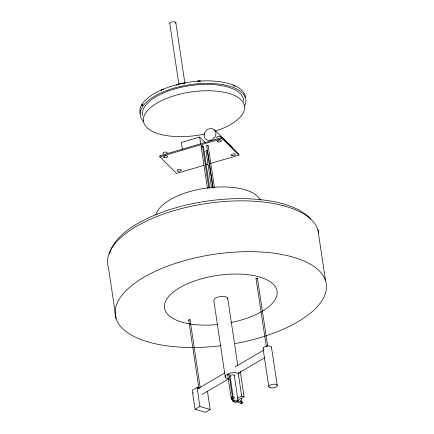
<?xml version="1.0" encoding="UTF-8"?>
<svg xmlns="http://www.w3.org/2000/svg" width="434" height="434" viewBox="0 0 434 434"><rect width="100%" height="100%" fill="white"/><g stroke="black" fill="none" stroke-linecap="round" stroke-linejoin="round"><path stroke-width="0.65" d="M199.624 388.186L197.058 387.448L192.235 390.274L195.083 409.333L205.347 412.3L210.175 409.474L207.425 391.072M197.692 388.815L225.132 372.735M235.06 366.92L263.666 350.151M202.152 394.414L228.425 379.018M238.353 373.202L264.626 357.806M195.083 409.333L199.906 406.501L210.175 409.474M232.168 398.314L232.57 400.989L233.704 400.37M237.68 398.195L241.651 396.02L244.109 396.822L240.311 371.417M237.865 400.24L244.109 396.822M205.32 142.667L199.645 137.057L181.287 142.439L182.329 149.426M209.09 163.884L238.939 155.133L238.787 154.113L222.024 137.535L159.728 155.801L159.88 156.815L176.643 173.399L203.899 165.403M159.88 156.815L222.175 138.554L238.939 155.133M205.846 164.833L207.794 164.264M240.604 402.947A0.711 0.304 -8.5 0 0 240.897 403.11L241.065 403.126A0.711 0.304 -8.5 0 0 241.602 403.045M241.347 402.492A0.711 0.304 -8.5 0 1 241.689 402.502L241.928 402.595A0.711 0.304 -8.5 0 1 241.998 402.741M232.174 396.66L234.751 397.501M232.326 398.2L234.251 398.83M237.751 400.756L242.226 402.215M235.928 401.645L241.684 403.528M232.57 400.989L235.027 401.792M214.553 129.945A6.402 5.506 -45.3 0 1 211.114 140.106A6.402 5.506 -45.3 0 1 204.398 133.346A6.402 5.506 -45.3 0 1 214.553 129.945L231.317 146.524M241.499 403.327L241.456 403.175A0.711 0.488 -71.9 0 1 241.44 403.002M241.83 402.535L241.64 402.166L241.689 402.502M232.011 396.638L232.195 397.821M271.44 347.086L277.25 385.311M257.395 278.27L267.745 346.375M255.995 278.514L266.346 346.62M263.053 348.573L268.858 386.797M317.921 229.776L325.516 280.597M222.024 137.535L222.175 138.554M208.13 145.531L214.434 187.689M206.741 145.802L213.045 187.96M207.409 150.707L212.91 187.51M206.02 150.978L211.521 187.781M227.714 298.163L237.81 365.694M238.808 372.383L239.107 374.39A7.112 3.049 -8.5 0 0 228.311 373.712A7.112 3.049 -8.5 0 0 228.241 378.839M238.456 374.623L241.651 396.02M241.288 397.973L241.988 402.665M203.541 146.882L209.741 188.367M202.51 145.857L208.814 188.014M240.485 400.316L240.686 401.651M201.121 146.128L207.419 188.285M199.645 137.057L200.692 144.045M234.289 375.453L238.087 400.859M230.091 376.169L233.188 396.898M233.389 398.233L233.888 401.58M229.092 374.58L232.407 396.806M175.808 22.546L184.906 83.393M227.687 374.802L231.295 398.944M225.268 377.233L213.881 301.006A7.112 3.049 -8.5 0 1 220.38 296.563A7.112 3.049 -8.5 0 1 227.828 298.95M169.802 23.572L178.895 84.424M190.07 319.798L200.161 387.307M188.681 320.064L198.87 388.24M197.058 387.448L199.906 406.501M116.079 318.572L108.484 267.751A106.65 45.749 -8.5 0 1 202.651 204.116A106.65 45.749 -8.5 0 1 318.686 233.015M221.02 345.714A106.65 45.749 -8.5 0 1 126.885 289.804A106.65 45.749 -8.5 0 1 307.12 262.462A106.65 45.749 -8.5 0 1 235.152 343.571M217.439 324.567A56.881 24.396 -8.5 0 1 171.43 293.693A56.881 24.396 -8.5 0 1 266.59 279.664A56.881 24.396 -8.5 0 1 230.807 322.598M109.628 253.744A104.518 44.832 -8.5 0 1 200.703 202.119A104.518 44.832 -8.5 0 1 310.739 219.051M230.221 376.386A2.132 0.917 -8.5 0 1 232.228 374.884A2.132 0.917 -8.5 0 1 234.127 375.942M241.602 402.486A0.711 0.488 -71.9 0 1 242.329 402.296A0.711 0.488 -71.9 0 1 242.302 403.257A0.711 0.488 -71.9 0 1 241.581 403.446M228.094 375.009A0.711 0.304 -8.5 0 1 227.779 374.613A0.711 0.304 -8.5 0 1 228.789 374.39A0.711 0.304 -8.5 0 1 228.93 374.824M231.94 397.994A0.711 0.488 -71.9 0 0 232.049 396.633L231.919 396.654A0.711 0.488 -71.9 0 0 231.783 396.719M231.572 397.918A0.711 0.488 -71.9 0 1 231.43 397.311M256.255 278.682A0.711 0.298 -8.6 0 1 256.185 278.248A0.711 0.298 -8.6 0 1 257.221 278.123A0.711 0.298 -8.6 0 1 257.112 278.585M188.964 320.227A0.711 0.304 -8.5 0 1 188.844 319.793A0.711 0.304 -8.5 0 1 189.886 319.652A0.711 0.304 -8.5 0 1 189.821 320.113M206.307 151.141A0.711 0.304 -8.5 0 1 206.427 150.598A0.711 0.304 -8.5 0 1 207.419 150.782M202.401 146.833A0.711 0.304 -8.5 0 1 203.394 146.752A0.711 0.304 -8.5 0 1 203.296 147.197M207.192 145.987A0.711 0.304 -8.5 0 1 206.779 145.64A0.711 0.304 -8.5 0 1 207.685 145.352A0.711 0.304 -8.5 0 1 208.098 145.694M201.566 146.312A0.711 0.304 -8.5 0 1 201.154 145.965A0.711 0.304 -8.5 0 1 202.065 145.678A0.711 0.304 -8.5 0 1 202.477 146.019M155.893 215.172A53.328 22.872 -8.5 0 1 205.873 188.15A53.328 22.872 -8.5 0 1 260.405 200.193M234.045 150.099A2.132 0.917 -8.5 0 1 234.696 150.403M217.103 137.963A2.132 0.917 -8.5 0 1 218.562 136.319A2.132 0.917 -8.5 0 1 220.738 137.339M230.156 145.667A6.402 5.506 -45.3 0 1 232.163 147.69M163.33 153.728A2.132 0.917 -8.5 0 1 164.79 152.084A2.132 0.917 -8.5 0 1 166.965 153.104M176.063 85.33A7.823 3.353 -8.5 0 1 185.128 83.089M169.992 23.886A3.049 1.307 -8.5 0 1 172.862 21.733A3.049 1.307 -8.5 0 1 175.575 23.252M161.519 90.462A1.421 0.608 -8.5 0 1 161.79 90.321M161.155 90.462A1.421 0.608 -8.5 0 1 161.855 89.626A1.421 0.608 -8.5 0 1 163.656 89.61M198.533 81.391A1.421 0.608 -8.5 0 1 199.917 81.337M197.736 81.766A1.421 0.608 -8.5 0 1 198.799 80.675A1.421 0.608 -8.5 0 1 200.166 81.391M141.858 105.739A1.421 0.608 -8.5 0 1 142.477 105.109M142.249 105.467A1.421 0.608 -8.5 0 1 141.831 104.854A1.421 0.608 -8.5 0 1 143.068 104.285M234.116 86.089A1.421 0.608 -8.5 0 1 234.425 86.138M232.949 85.558A1.421 0.608 -8.5 0 1 234.463 85.547A1.421 0.608 -8.5 0 1 234.68 86.198M143.866 121.759A53.328 22.872 -8.5 0 1 188.964 84.82A53.328 22.872 -8.5 0 1 244.619 106.108M140.155 113.773A53.328 22.872 -8.5 0 1 189.002 82.216A53.328 22.872 -8.5 0 1 245.498 97.78M142.737 115.938A51.087 21.912 -8.5 0 1 190.276 85.596A51.087 21.912 -8.5 0 1 243.675 101.263M204.919 133.954A51.087 21.912 -8.5 0 1 144.761 114.511A51.087 21.912 -8.5 0 1 226.157 92.708A51.087 21.912 -8.5 0 1 215.08 131.231M263.329 349.001A4.264 1.801 -8.6 0 1 266.731 346.088A4.264 1.801 -8.6 0 1 271.429 347.563M193.645 393.519A3.553 2.192 59.6 0 1 193.521 392.689M234.669 402.101A2.132 0.917 -8.5 0 0 238.076 401.103A2.132 0.917 -8.5 0 0 235.212 400.452A2.132 0.917 -8.5 0 0 234.669 402.101M231.544 399.123A0.711 0.304 -8.5 0 0 232.689 398.797A0.711 0.304 -8.5 0 0 231.751 398.569A0.711 0.304 -8.5 0 0 231.544 399.123M231.978 155.676A2.132 0.917 -8.5 0 0 235.385 154.678A2.132 0.917 -8.5 0 0 232.521 154.027A2.132 0.917 -8.5 0 0 231.978 155.676M218.052 141.902A2.132 0.917 -8.5 0 0 221.459 140.904A2.132 0.917 -8.5 0 0 218.595 140.253A2.132 0.917 -8.5 0 0 218.052 141.902M164.28 157.667A2.132 0.917 -8.5 0 0 167.692 156.669A2.132 0.917 -8.5 0 0 164.828 156.018A2.132 0.917 -8.5 0 0 164.28 157.667M177.951 171.186A2.132 0.917 -8.5 0 0 181.358 170.188A2.132 0.917 -8.5 0 0 178.493 169.537A2.132 0.917 -8.5 0 0 177.951 171.186M270.453 387.812A4.264 1.801 -8.6 0 0 277.239 385.788A4.264 1.801 -8.6 0 0 271.472 384.562A4.264 1.801 -8.6 0 0 270.453 387.812"/></g></svg>
